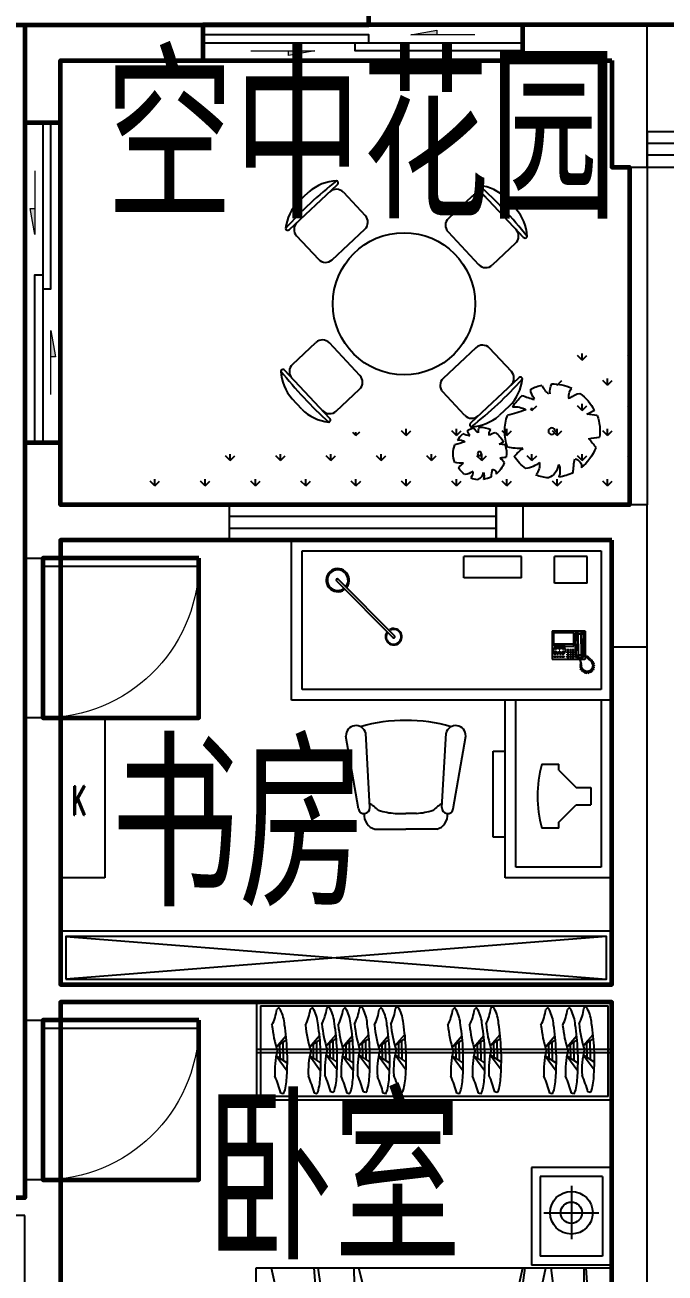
# Model space of a CAD drawing. Extents: x 866079 to 905579, y -868728 to -847976.
# Drawn here: x 888579 to 892179, y -864600 to -857576 of the extents above; entities that cross this region are included whole.
import ezdxf

# ---------------------------------------------------------------- set-up
doc = ezdxf.new("R2010")
doc.units = 0
doc.header["$LTSCALE"] = 1000
doc.header["$MEASUREMENT"] = 0
doc.linetypes.add('DASH', pattern=[0.35, 0.25, -0.1])
doc.layers.get('0').update_dxf_attribs({"linetype": 'CONTINUOUS'})
for name, color, linetype in [('COLUMN', 2, 'CONTINUOUS'), ('FUR', 8, 'CONTINUOUS'), ('WALL', 2, 'CONTINUOUS'), ('WINDOW', 4, 'CONTINUOUS'), ('栏杆', 140, 'CONTINUOUS'), ('植物', 95, 'CONTINUOUS'), ('空调', 223, 'CONTINUOUS')]:
    doc.layers.add(name, color=color, linetype=linetype)
doc.layers.add('GT_书房', color=205, linetype='CONTINUOUS', lineweight=60, true_color=0x8059a6)
for name, color, linetype, lineweight in [('GT_卧室', 1, 'CONTINUOUS', 60), ('GT_客厅', 2, 'CONTINUOUS', 60), ('GT_花园', 74, 'CONTINUOUS', 60), ('GT_过道', 30, 'CONTINUOUS', 60), ('GT_门', 245, 'CONTINUOUS', 60), ('GT_餐厅', 3, 'CONTINUOUS', 60), ('字', 7, 'CONTINUOUS', 0)]:
    doc.layers.add(name, color=color, linetype=linetype, lineweight=lineweight)
doc.styles.add('_HZTXT', font='txt.shx', dxfattribs={"width": 0.8, "bigfont": 'hztxt.shx'})
doc.styles.add('_ROMAND', font='ROMAND.shx', dxfattribs={"width": 0.8})

# ---------------------------------------------------------------- blocks, each defined once
blk = doc.blocks.new('dgdfgd')
at = {"layer": 'FUR'}
for p, q in [((414062, 110154.5), (414062, 110704.5)), ((414062, 110704.5), (416057.3, 110704.5)), ((416057.3, 110154.5), (416057.3, 110704.5)), ((414062, 110179.6), (414062, 110679.7)), ((414082, 110684.5), (414082, 110174.5)), ((414082, 110684.5), (416037.3, 110684.5)), ((416037.3, 110174.5), (416037.3, 110684.5)), ((416057.3, 110179.6), (416057.3, 110679.7)), ((414170.1, 110452.4), (414226.2, 110517.2)), ((414170.1, 110452.4), (414227.8, 110494.1)), ((414358.5, 110452.4), (414414.6, 110517.2)), ((414358.5, 110452.4), (414416.2, 110494.1)), ((414450.8, 110458.6), (414506.9, 110523.3)), ((414450.8, 110458.6), (414508.5, 110500.2)), ((414488.6, 110485.8), (414490.2, 110383.2)), ((414542.5, 110452.4), (414598.6, 110517.2)), ((414542.5, 110452.4), (414600.2, 110494.1)), ((414634.8, 110458.6), (414690.9, 110523.3)), ((414634.8, 110458.6), (414692.5, 110500.2)), ((414672.6, 110485.8), (414674.2, 110383.2)), ((414746, 110452.4), (414802, 110517.2)), ((414746, 110452.4), (414803.7, 110494.1)), ((414838.3, 110458.6), (414894.3, 110523.3)), ((414838.3, 110458.6), (414896, 110500.2)), ((414876, 110485.8), (414877.6, 110383.2)), ((415159.6, 110452.4), (415215.6, 110517.2)), ((415159.6, 110452.4), (415217.3, 110494.1)), ((415281.4, 110452.4), (415337.5, 110517.2)), ((415281.4, 110452.4), (415339.1, 110494.1)), ((415373.7, 110458.6), (415429.8, 110523.3)), ((415373.7, 110458.6), (415431.4, 110500.2)), ((415411.5, 110485.8), (415413.1, 110383.2)), ((415683, 110452.4), (415739.1, 110517.2)), ((415683, 110452.4), (415740.7, 110494.1)), ((415804.9, 110452.4), (415861, 110517.2)), ((415804.9, 110452.4), (415862.6, 110494.1)), ((415897.2, 110458.6), (415953.3, 110523.3)), ((415897.2, 110458.6), (415954.9, 110500.2)), ((415935, 110485.8), (415936.6, 110383.2)), ((416057.3, 110439.7), (414062, 110439.7)), ((416057.3, 110419.7), (414062, 110419.7)), ((414189.2, 110466.2), (414190.4, 110389.5)), ((414207.9, 110479.7), (414209.5, 110377)), ((414377.6, 110466.2), (414378.8, 110389.5)), ((414396.3, 110479.7), (414397.9, 110377)), ((414469.9, 110472.4), (414471.1, 110395.6)), ((414561.6, 110466.2), (414562.8, 110389.5)), ((414580.3, 110479.7), (414581.9, 110377)), ((414653.9, 110472.4), (414655.1, 110395.6)), ((414765.1, 110466.2), (414766.3, 110389.5)), ((414783.7, 110479.7), (414785.4, 110377)), ((414857.4, 110472.4), (414858.6, 110395.6)), ((415178.7, 110466.2), (415179.9, 110389.5)), ((415197.3, 110479.7), (415198.9, 110377)), ((415300.6, 110466.2), (415301.8, 110389.5)), ((415319.2, 110479.7), (415320.8, 110377)), ((415392.8, 110472.4), (415394.1, 110395.6)), ((415702.2, 110466.2), (415703.4, 110389.5)), ((415720.8, 110479.7), (415722.4, 110377)), ((415824, 110466.2), (415825.3, 110389.5)), ((415842.7, 110479.7), (415844.3, 110377)), ((415916.3, 110472.4), (415917.5, 110395.6)), ((414170.4, 110402.5), (414233.1, 110361.6)), ((414170.4, 110402.5), (414231.9, 110319.3)), ((414358.8, 110402.5), (414420.4, 110319.3)), ((414358.8, 110402.5), (414421.5, 110361.6)), ((414451.1, 110408.7), (414512.6, 110325.5)), ((414451.1, 110408.7), (414513.8, 110367.7)), ((414542.8, 110402.5), (414605.5, 110361.6)), ((414542.8, 110402.5), (414604.4, 110319.3)), ((414635.1, 110408.7), (414697.8, 110367.7)), ((414635.1, 110408.7), (414696.7, 110325.5)), ((414746.3, 110402.5), (414809, 110361.6)), ((414746.3, 110402.5), (414807.8, 110319.3)), ((414838.6, 110408.7), (414901.3, 110367.7)), ((414838.6, 110408.7), (414900.1, 110325.5)), ((415159.9, 110402.5), (415221.4, 110319.3)), ((415159.9, 110402.5), (415222.6, 110361.6)), ((415281.8, 110402.5), (415344.5, 110361.6)), ((415281.8, 110402.5), (415343.3, 110319.3)), ((415374.1, 110408.7), (415436.8, 110367.7)), ((415374.1, 110408.7), (415435.6, 110325.5)), ((415683.4, 110402.5), (415744.9, 110319.3)), ((415683.4, 110402.5), (415746.1, 110361.6)), ((415805.3, 110402.5), (415866.8, 110319.3)), ((415805.3, 110402.5), (415868, 110361.6)), ((415897.5, 110408.7), (415959.1, 110325.5)), ((415897.5, 110408.7), (415960.2, 110367.7)), ((416057.3, 110154.5), (414062, 110154.5)), ((416037.3, 110174.5), (414082, 110174.5))]:
    blk.add_line(p, q, dxfattribs=at)
for centre, radius, start, end in [((413911.3, 110697.3), 264.6, 332.82492, 352.68439), ((414209.4, 110638.8), 43.4, 129.76286, 145.15223), ((414180, 110657.7), 14.5, 16.49596, 83.3968), ((414002.3, 110562.8), 215.8, 4.1853, 27.33641), ((414099.8, 110697.3), 264.6, 332.82492, 352.68439), ((414397.8, 110638.8), 43.4, 129.76286, 145.15223), ((414368.4, 110657.7), 14.5, 16.49596, 83.3968), ((414190.7, 110562.8), 215.8, 4.1853, 27.33641), ((414192, 110703.5), 264.6, 332.82492, 352.68439), ((414490.1, 110644.9), 43.4, 129.76286, 145.15223), ((414460.7, 110663.9), 14.5, 16.49596, 83.3968), ((414283, 110568.9), 215.8, 4.1853, 27.33641), ((414283.8, 110697.3), 264.6, 332.82492, 352.68439), ((414581.9, 110638.8), 43.4, 129.76286, 145.15223), ((414552.4, 110657.7), 14.5, 16.49596, 83.3968), ((414374.7, 110562.8), 215.8, 4.1853, 27.33641), ((414376, 110703.5), 264.6, 332.82492, 352.68439), ((414674.1, 110644.9), 43.4, 129.76286, 145.15223), ((414644.7, 110663.9), 14.5, 16.49596, 83.3968), ((414467, 110568.9), 215.8, 4.1853, 27.33641), ((414487.2, 110697.3), 264.6, 332.82492, 352.68439), ((414785.3, 110638.8), 43.4, 129.76286, 145.15223), ((414755.9, 110657.7), 14.5, 16.49596, 83.3968), ((414578.1, 110562.8), 215.8, 4.1853, 27.33641), ((414579.5, 110703.5), 264.6, 332.82492, 352.68439), ((414877.6, 110644.9), 43.4, 129.76286, 145.15223), ((414848.1, 110663.9), 14.5, 16.49596, 83.3968), ((414670.4, 110568.9), 215.8, 4.1853, 27.33641), ((414900.8, 110697.3), 264.6, 332.82492, 352.68439), ((415198.9, 110638.8), 43.4, 129.76286, 145.15223), ((415169.4, 110657.7), 14.5, 16.49596, 83.3968), ((414991.7, 110562.8), 215.8, 4.1853, 27.33641), ((415022.7, 110697.3), 264.6, 332.82492, 352.68439), ((415320.8, 110638.8), 43.4, 129.76286, 145.15223), ((415291.3, 110657.7), 14.5, 16.49596, 83.3968), ((415113.6, 110562.8), 215.8, 4.1853, 27.33641), ((415115, 110703.5), 264.6, 332.82492, 352.68439), ((415413.1, 110644.9), 43.4, 129.76286, 145.15223), ((415383.6, 110663.9), 14.5, 16.49596, 83.3968), ((415205.9, 110568.9), 215.8, 4.1853, 27.33641), ((415424.3, 110697.3), 264.6, 332.82492, 352.68439), ((415722.4, 110638.8), 43.4, 129.76286, 145.15223), ((415692.9, 110657.7), 14.5, 16.49596, 83.3968), ((415515.2, 110562.8), 215.8, 4.1853, 27.33641), ((415546.2, 110697.3), 264.6, 332.82492, 352.68439), ((415844.3, 110638.8), 43.4, 129.76286, 145.15223), ((415814.8, 110657.7), 14.5, 16.49596, 83.3968), ((415637.1, 110562.8), 215.8, 4.1853, 27.33641), ((415638.5, 110703.5), 264.6, 332.82492, 352.68439), ((415936.6, 110644.9), 43.4, 129.76286, 145.15223), ((415907.1, 110663.9), 14.5, 16.49596, 83.3968), ((415729.4, 110568.9), 215.8, 4.1853, 27.33641), ((414840.5, 110642.9), 697, 185.47452, 197.73175), ((412898.7, 110374.1), 1334.5, 2.59994, 8.81184), ((415029, 110642.9), 697, 185.47452, 197.73175), ((413087.2, 110374.1), 1334.5, 2.59994, 8.81184), ((415121.2, 110649.1), 697, 185.47452, 197.73175), ((413179.4, 110380.3), 1334.5, 2.59994, 8.81184), ((415213, 110642.9), 697, 185.47452, 197.73175), ((413271.2, 110374.1), 1334.5, 2.59994, 8.81184), ((415305.3, 110649.1), 697, 185.47452, 197.73175), ((413363.4, 110380.3), 1334.5, 2.59994, 8.81184), ((415416.4, 110642.9), 697, 185.47452, 197.73175), ((413474.6, 110374.1), 1334.5, 2.59994, 8.81184), ((415508.7, 110649.1), 697, 185.47452, 197.73175), ((413566.9, 110380.3), 1334.5, 2.59994, 8.81184), ((415830, 110642.9), 697, 185.47452, 197.73175), ((413888.2, 110374.1), 1334.5, 2.59994, 8.81184), ((415951.9, 110642.9), 697, 185.47452, 197.73175), ((414010.1, 110374.1), 1334.5, 2.59994, 8.81184), ((416044.2, 110649.1), 697, 185.47452, 197.73175), ((414102.4, 110380.3), 1334.5, 2.59994, 8.81184), ((416353.5, 110642.9), 697, 185.47452, 197.73175), ((414411.7, 110374.1), 1334.5, 2.59994, 8.81184), ((416475.4, 110642.9), 697, 185.47452, 197.73175), ((414533.6, 110374.1), 1334.5, 2.59994, 8.81184), ((416567.7, 110649.1), 697, 185.47452, 197.73175), ((414625.9, 110380.3), 1334.5, 2.59994, 8.81184), ((414622.6, 110317.2), 460.2, 165.71962, 183.65513), ((412898.7, 110374.1), 1334.5, 356.38804, 2.59994), ((414811, 110317.2), 460.2, 165.71962, 183.65513), ((413087.2, 110374.1), 1334.5, 356.38804, 2.59994), ((414903.3, 110323.3), 460.2, 165.71962, 183.65513), ((413179.4, 110380.3), 1334.5, 356.38804, 2.59994), ((414995, 110317.2), 460.2, 165.71962, 183.65513), ((413271.2, 110374.1), 1334.5, 356.38804, 2.59994), ((415087.3, 110323.3), 460.2, 165.71962, 183.65513), ((413363.4, 110380.3), 1334.5, 356.38804, 2.59994), ((415198.5, 110317.2), 460.2, 165.71962, 183.65513), ((413474.6, 110374.1), 1334.5, 356.38804, 2.59994), ((415290.8, 110323.3), 460.2, 165.71962, 183.65513), ((413566.9, 110380.3), 1334.5, 356.38804, 2.59994), ((415612.1, 110317.2), 460.2, 165.71962, 183.65513), ((413888.2, 110374.1), 1334.5, 356.38804, 2.59994), ((415734, 110317.2), 460.2, 165.71962, 183.65513), ((414010.1, 110374.1), 1334.5, 356.38804, 2.59994), ((415826.2, 110323.3), 460.2, 165.71962, 183.65513), ((414102.4, 110380.3), 1334.5, 356.38804, 2.59994), ((416135.6, 110317.2), 460.2, 165.71962, 183.65513), ((414411.7, 110374.1), 1334.5, 356.38804, 2.59994), ((416257.4, 110317.2), 460.2, 165.71962, 183.65513), ((414533.6, 110374.1), 1334.5, 356.38804, 2.59994), ((416349.7, 110323.3), 460.2, 165.71962, 183.65513), ((414625.9, 110380.3), 1334.5, 356.38804, 2.59994), ((413550.4, 110018.6), 669.5, 15.1632, 23.7159), ((413849.4, 110302.8), 381.4, 344.6316, 358.07533), ((413738.9, 110018.6), 669.5, 15.1632, 23.7159), ((414037.8, 110302.8), 381.4, 344.6316, 358.07533), ((413831.1, 110024.7), 669.5, 15.1632, 23.7159), ((414130.1, 110309), 381.4, 344.6316, 358.07533), ((413922.9, 110018.6), 669.5, 15.1632, 23.7159), ((414221.8, 110302.8), 381.4, 344.6316, 358.07533), ((414015.2, 110024.7), 669.5, 15.1632, 23.7159), ((414314.1, 110309), 381.4, 344.6316, 358.07533), ((414126.3, 110018.6), 669.5, 15.1632, 23.7159), ((414425.3, 110302.8), 381.4, 344.6316, 358.07533), ((414218.6, 110024.7), 669.5, 15.1632, 23.7159), ((414517.5, 110309), 381.4, 344.6316, 358.07533), ((414539.9, 110018.6), 669.5, 15.1632, 23.7159), ((414838.8, 110302.8), 381.4, 344.6316, 358.07533), ((414661.8, 110018.6), 669.5, 15.1632, 23.7159), ((414960.7, 110302.8), 381.4, 344.6316, 358.07533), ((414754.1, 110024.7), 669.5, 15.1632, 23.7159), ((415053, 110309), 381.4, 344.6316, 358.07533), ((415063.4, 110018.6), 669.5, 15.1632, 23.7159), ((415362.3, 110302.8), 381.4, 344.6316, 358.07533), ((415185.3, 110018.6), 669.5, 15.1632, 23.7159), ((415484.2, 110302.8), 381.4, 344.6316, 358.07533), ((415277.6, 110024.7), 669.5, 15.1632, 23.7159), ((415576.5, 110309), 381.4, 344.6316, 358.07533), ((414161.6, 110230.3), 62.4, 319.56604, 332.77867), ((414350, 110230.3), 62.4, 319.56604, 332.77867), ((414442.3, 110236.5), 62.4, 319.56604, 332.77867), ((414534, 110230.3), 62.4, 319.56604, 332.77867), ((414626.3, 110236.5), 62.4, 319.56604, 332.77867), ((414737.5, 110230.3), 62.4, 319.56604, 332.77867), ((414829.8, 110236.5), 62.4, 319.56604, 332.77867), ((415151.1, 110230.3), 62.4, 319.56604, 332.77867), ((415273, 110230.3), 62.4, 319.56604, 332.77867), ((415365.3, 110236.5), 62.4, 319.56604, 332.77867), ((415674.6, 110230.3), 62.4, 319.56604, 332.77867), ((415796.5, 110230.3), 62.4, 319.56604, 332.77867), ((415888.7, 110236.5), 62.4, 319.56604, 332.77867), ((414185.1, 110133.9), 60.8, 66.79383, 79.15023), ((414373.6, 110133.9), 60.8, 66.79383, 79.15023), ((414465.9, 110140.1), 60.8, 66.79383, 79.15023), ((414557.6, 110133.9), 60.8, 66.79383, 79.15023), ((414649.9, 110140.1), 60.8, 66.79383, 79.15023), ((414761, 110133.9), 60.8, 66.79383, 79.15023), ((414853.3, 110140.1), 60.8, 66.79383, 79.15023), ((415174.6, 110133.9), 60.8, 66.79383, 79.15023), ((415296.5, 110133.9), 60.8, 66.79383, 79.15023), ((415388.8, 110140.1), 60.8, 66.79383, 79.15023), ((415698.1, 110133.9), 60.8, 66.79383, 79.15023), ((415820, 110133.9), 60.8, 66.79383, 79.15023), ((415912.3, 110140.1), 60.8, 66.79383, 79.15023)]:
    blk.add_arc(centre, radius, start, end, dxfattribs=at)
blk = doc.blocks.new('A$C4440142B')
at = {"layer": 'FUR'}
for p, q in [((0, 900), (0, 1900.5)), ((0, 1900.5), (600, 1900.5)), ((600, 1900.5), (600, 900)), ((60, 900), (60, 1840.5)), ((60, 1840.5), (540, 1840.5)), ((540, 1840.5), (540, 900)), ((297.5, 1620), (393.5, 1620)), ((297.5, 1620), (297.5, 1586.9)), ((600, 1671.3), (666.4, 1671.3)), ((666.4, 1671.3), (666.4, 1186.9)), ((983.6, 1626.3), (1157.8, 1626.3)), ((1332, 1626.3), (1157.8, 1626.3)), ((297.5, 1586.9), (199.6, 1489)), ((199.6, 1489), (117.5, 1489)), ((117.5, 1391), (117.5, 1489)), ((890.9, 1511.1), (821.2, 1101.7)), ((954.7, 1504.3), (931.9, 1086)), ((1098.6, 1537.2), (1157.8, 1537.2)), ((1217, 1537.2), (1157.8, 1537.2)), ((1360.9, 1504.3), (1383.7, 1086)), ((1424.7, 1511.1), (1494.4, 1101.7)), ((199.6, 1391), (117.5, 1391)), ((297.5, 1293.2), (199.6, 1391)), ((297.5, 1293.2), (297.5, 1260)), ((393.5, 1260), (297.5, 1260)), ((666.4, 1186.9), (600, 1186.9)), ((0, 900), (1800, 900)), ((0, 0), (0, 900)), ((1800, 900), (1800, 0)), ((60, 60), (60, 840)), ((60, 840), (1740, 840)), ((1740, 840), (1740, 60)), ((103.7, 709.7), (96.6, 707.6)), ((96.6, 707.6), (97.7, 701.9)), ((98.6, 717.8), (97.7, 713.2)), ((97.7, 713.2), (103.7, 709.7)), ((105.8, 717.6), (98.6, 717.8)), ((102.1, 728.5), (100.3, 723.8)), ((100.3, 723.8), (105.8, 717.6)), ((108.8, 726.4), (102.1, 728.5)), ((108.6, 735.4), (105.6, 732.6)), ((105.6, 732.6), (108.8, 726.4)), ((106, 705.1), (109.3, 722.5)), ((113.7, 683.3), (106, 705.1)), ((115.1, 732.6), (108.6, 735.4)), ((109.3, 722.5), (119.5, 732.4)), ((116, 742.1), (112.3, 738.9)), ((112.3, 738.9), (115.1, 732.6)), ((120.8, 736.1), (116, 742.1)), ((119.5, 732.4), (132.9, 738.2)), ((123.8, 744.9), (120.1, 743.1)), ((120.1, 743.1), (120.8, 736.1)), ((129.2, 740.3), (123.8, 744.9)), ((129.4, 746.5), (129.2, 740.3)), ((133.8, 747.7), (129.4, 746.5)), ((132.9, 738.2), (146.7, 737)), ((136.3, 740.3), (133.8, 747.7)), ((138, 747), (136.3, 740.3)), ((141.9, 746.5), (138, 747)), ((144.7, 740.3), (141.9, 746.5)), ((147.7, 746.5), (144.7, 740.3)), ((146.7, 737), (159, 730.6)), ((152.5, 745.1), (147.7, 746.5)), ((151.8, 737.5), (152.5, 745.1)), ((157.4, 742.1), (151.8, 737.5)), ((161.8, 739.3), (157.4, 742.1)), ((159, 730.6), (167.8, 719.4)), ((160.9, 733.1), (161.8, 739.3)), ((166.2, 737), (160.9, 733.1)), ((169.6, 732.9), (166.2, 737)), ((166.4, 726.4), (169.6, 732.9)), ((173.3, 727.8), (166.4, 726.4)), ((167.8, 719.4), (169, 704.9)), ((169, 704.9), (168, 699.5)), ((169.9, 717.4), (176.4, 722.5)), ((177.3, 716.7), (169.9, 717.4)), ((171.3, 706.5), (177.7, 710.4)), ((178, 705.3), (171.3, 706.5)), ((176.4, 722.5), (173.3, 727.8)), ((177.7, 710.4), (177.3, 716.7)), ((177.5, 699.8), (178, 705.3)), ((97.7, 701.9), (104, 701.9)), ((104, 701.9), (99.1, 697.2)), ((99.1, 697.2), (100.7, 691.9)), ((100.7, 691.9), (108.1, 692.1)), ((108.1, 692.1), (101.4, 689.6)), ((101.4, 689.6), (103.5, 682.6)), ((103.5, 682.6), (110.4, 683.3)), ((110.5, 683.4), (108.7, 678.3)), ((108.7, 678.3), (113.1, 673.7)), ((113.1, 673.7), (118.3, 676.9)), ((129, 670.1), (113.9, 682.9)), ((118.3, 676.9), (117.1, 669.7)), ((117.1, 669.7), (122.3, 664.6)), ((122.3, 664.6), (128.6, 667.8)), ((128.6, 667.8), (126.2, 661.2)), ((126.2, 661.2), (129.2, 658)), ((138.2, 661.8), (129, 670.1)), ((129.2, 658), (132, 660.2)), ((132, 660.2), (130.4, 656.8)), ((130.4, 656.8), (132.4, 654.7)), ((132.4, 654.7), (136.6, 656.4)), ((135.8, 659.4), (138.2, 661.8)), ((138.2, 659.6), (135.8, 659.4)), ((136.6, 656.4), (139.1, 654.1)), ((139.5, 658), (138.2, 659.6)), ((139.1, 654.1), (142.3, 650.9)), ((144.1, 654.3), (139.5, 658)), ((142.3, 650.9), (149.1, 648.4)), ((149.1, 652.9), (144.1, 654.3)), ((149.1, 668.9), (151.4, 671.2)), ((149.1, 511.2), (149.1, 668.9)), ((151.4, 671.2), (176.1, 671.2)), ((158.3, 655.2), (164, 662.1)), ((158.3, 518.1), (158.3, 655.2)), ((161.7, 658.7), (160.6, 654.1)), ((160.6, 654.1), (170.9, 643.8)), ((160.6, 654.1), (160.6, 623.2)), ((166.3, 660.9), (161.7, 658.7)), ((164, 662.1), (177.4, 662.1)), ((172, 646.1), (166.3, 660.9)), ((177.5, 660.9), (166.3, 660.9)), ((168, 699.5), (172.2, 696.5)), ((170.9, 643.8), (172, 646.1)), ((170.9, 582.1), (170.9, 643.8)), ((172.2, 696.5), (172, 690.5)), ((172, 690.5), (172.7, 685)), ((172, 646.1), (188, 646.1)), ((172.7, 685), (175.4, 674.1)), ((175, 697.2), (177.5, 699.8)), ((175.7, 695.8), (175, 697.2)), ((175.4, 689.8), (175.7, 695.8)), ((178.2, 678.9), (175.4, 689.8)), ((175.4, 674.1), (177, 666.7)), ((177, 666.7), (177.7, 657.5)), ((177.7, 657.5), (181.1, 657.5)), ((181, 667.4), (178.2, 678.9)), ((180.1, 671.2), (332, 671.2)), ((181.1, 657.5), (181, 667.4)), ((181.1, 662.1), (197.1, 662.1)), ((193.7, 660.9), (181.1, 660.9)), ((188, 646.1), (193.7, 660.9)), ((189.1, 643.8), (188, 646.1)), ((199.4, 654.1), (189.1, 643.8)), ((189.1, 582.1), (189.1, 643.8)), ((193.7, 660.9), (198.3, 658.7)), ((197.1, 662.1), (202.9, 656.4)), ((198.3, 658.7), (199.4, 654.1)), ((199.4, 654.1), (199.4, 623.2)), ((202.9, 656.4), (202.9, 518.1)), ((213.1, 652.9), (213.1, 659.8)), ((213.1, 659.8), (222.3, 659.8)), ((222.3, 652.9), (213.1, 652.9)), ((213.1, 639.2), (213.1, 646.1)), ((213.1, 646.1), (222.3, 646.1)), ((222.3, 639.2), (213.1, 639.2)), ((213.1, 633.5), (222.3, 633.5)), ((213.1, 626.6), (213.1, 633.5)), ((222.3, 659.8), (222.3, 652.9)), ((222.3, 646.1), (222.3, 639.2)), ((222.3, 633.5), (222.3, 626.6)), ((226.9, 652.9), (226.9, 659.8)), ((226.9, 659.8), (236, 659.8)), ((236, 652.9), (226.9, 652.9)), ((226.9, 640.4), (226.9, 647.2)), ((226.9, 647.2), (236, 647.2)), ((236, 640.4), (226.9, 640.4)), ((226.9, 626.6), (226.9, 633.5)), ((226.9, 633.5), (236, 633.5)), ((236, 659.8), (236, 652.9)), ((236, 647.2), (236, 640.4)), ((236, 633.5), (236, 626.6)), ((240.6, 659.8), (249.7, 659.8)), ((240.6, 652.9), (240.6, 659.8)), ((249.7, 652.9), (240.6, 652.9)), ((240.6, 647.2), (249.7, 647.2)), ((240.6, 640.4), (240.6, 647.2)), ((249.7, 640.4), (240.6, 640.4)), ((240.6, 633.5), (249.7, 633.5)), ((240.6, 626.6), (240.6, 633.5)), ((249.7, 659.8), (249.7, 652.9)), ((249.7, 647.2), (249.7, 640.4)), ((249.7, 633.5), (249.7, 626.6)), ((266.9, 658.7), (278.3, 658.7)), ((266.9, 651.8), (266.9, 658.7)), ((278.3, 651.8), (266.9, 651.8)), ((266.9, 639.2), (266.9, 634.6)), ((278.3, 639.2), (266.9, 639.2)), ((266.9, 634.6), (278.3, 634.6)), ((278.3, 658.7), (278.3, 651.8)), ((278.3, 634.6), (278.3, 639.2)), ((282.9, 651.8), (282.9, 658.7)), ((282.9, 658.7), (294.3, 658.7)), ((294.3, 651.8), (282.9, 651.8)), ((294.3, 639.2), (282.9, 639.2)), ((282.9, 639.2), (282.9, 634.6)), ((282.9, 634.6), (294.3, 634.6)), ((294.3, 658.7), (294.3, 651.8)), ((294.3, 634.6), (294.3, 639.2)), ((298.9, 651.8), (298.9, 658.7)), ((298.9, 658.7), (310.3, 658.7)), ((310.3, 651.8), (298.9, 651.8)), ((310.3, 639.2), (298.9, 639.2)), ((298.9, 639.2), (298.9, 634.6)), ((298.9, 634.6), (310.3, 634.6)), ((310.3, 658.7), (310.3, 651.8)), ((310.3, 634.6), (310.3, 639.2)), ((314.9, 651.8), (314.9, 658.7)), ((314.9, 658.7), (326.3, 658.7)), ((326.3, 651.8), (314.9, 651.8)), ((326.3, 639.2), (314.9, 639.2)), ((314.9, 639.2), (314.9, 634.6)), ((314.9, 634.6), (326.3, 634.6)), ((326.3, 658.7), (326.3, 651.8)), ((326.3, 634.6), (326.3, 639.2)), ((334.3, 668.9), (332, 671.2)), ((334.3, 511.2), (334.3, 668.9)), ((160.6, 623.2), (162.9, 617.5)), ((162.9, 617.5), (166.3, 611.8)), ((162.9, 556.9), (166.3, 562.6)), ((166.3, 611.8), (167.4, 603.8)), ((166.3, 562.6), (167.4, 570.6)), ((167.4, 603.8), (167.4, 582.1)), ((167.4, 570.6), (167.4, 582.1)), ((170.9, 582.1), (170.9, 530.6)), ((189.1, 582.1), (189.1, 530.6)), ((193.7, 611.8), (192.6, 603.8)), ((192.6, 603.8), (192.6, 582.1)), ((192.6, 570.6), (192.6, 582.1)), ((193.7, 562.6), (192.6, 570.6)), ((197.1, 617.5), (193.7, 611.8)), ((197.1, 556.9), (193.7, 562.6)), ((199.4, 623.2), (197.1, 617.5)), ((222.3, 626.6), (213.1, 626.6)), ((213.1, 620.9), (222.3, 620.9)), ((213.1, 614.1), (213.1, 620.9)), ((222.3, 614.1), (213.1, 614.1)), ((322.9, 595.8), (213.1, 595.8)), ((213.1, 595.8), (213.1, 584.4)), ((213.1, 584.4), (322.9, 584.4)), ((327.4, 582.1), (213.1, 582.1)), ((213.1, 582.1), (213.1, 521.5)), ((222.3, 620.9), (222.3, 614.1)), ((236, 626.6), (226.9, 626.6)), ((226.9, 614.1), (226.9, 620.9)), ((226.9, 620.9), (236, 620.9)), ((236, 614.1), (226.9, 614.1)), ((236, 620.9), (236, 614.1)), ((249.7, 626.6), (240.6, 626.6)), ((240.6, 620.9), (249.7, 620.9)), ((240.6, 614.1), (240.6, 620.9)), ((249.7, 614.1), (240.6, 614.1)), ((249.7, 620.9), (249.7, 614.1)), ((327.4, 628.9), (260, 628.9)), ((260, 628.9), (260, 608.4)), ((260, 608.4), (327.4, 608.4)), ((268, 584.4), (268, 595.8)), ((274.9, 626.6), (271.4, 626.6)), ((271.4, 626.6), (271.4, 623.2)), ((271.4, 623.2), (274.9, 623.2)), ((274.9, 614.1), (271.4, 614.1)), ((271.4, 614.1), (271.4, 610.6)), ((271.4, 610.6), (274.9, 610.6)), ((274.9, 623.2), (274.9, 626.6)), ((274.9, 610.6), (274.9, 614.1)), ((277.2, 584.4), (277.2, 595.8)), ((286.3, 584.4), (286.3, 595.8)), ((295.4, 626.6), (292, 626.6)), ((292, 626.6), (292, 623.2)), ((292, 623.2), (295.4, 623.2)), ((295.4, 614.1), (292, 614.1)), ((292, 614.1), (292, 610.6)), ((292, 610.6), (295.4, 610.6)), ((295.4, 623.2), (295.4, 626.6)), ((295.4, 610.6), (295.4, 614.1)), ((295.4, 584.4), (295.4, 595.8)), ((304.6, 584.4), (304.6, 595.8)), ((316, 626.6), (312.6, 626.6)), ((312.6, 626.6), (312.6, 623.2)), ((312.6, 623.2), (316, 623.2)), ((312.6, 614.1), (312.6, 610.6)), ((316, 614.1), (312.6, 614.1)), ((312.6, 610.6), (316, 610.6)), ((313.7, 584.4), (313.7, 595.8)), ((316, 623.2), (316, 626.6)), ((316, 610.6), (316, 614.1)), ((322.9, 584.4), (322.9, 595.8)), ((327.4, 608.4), (327.4, 628.9)), ((327.4, 521.5), (327.4, 582.1)), ((151.4, 508.9), (149.1, 511.2)), ((332, 508.9), (151.4, 508.9)), ((164, 512.3), (158.3, 518.1)), ((160.6, 551.2), (162.9, 556.9)), ((160.6, 520.3), (160.6, 551.2)), ((160.6, 520.3), (170.9, 530.6)), ((161.7, 515.8), (160.6, 520.3)), ((166.3, 513.5), (161.7, 515.8)), ((198.3, 512.3), (164, 512.3)), ((172, 528.4), (166.3, 513.5)), ((193.7, 513.5), (166.3, 513.5)), ((170.9, 530.6), (172, 528.4)), ((172, 528.4), (188, 528.4)), ((189.1, 530.6), (188, 528.4)), ((188, 528.4), (193.7, 513.5)), ((199.4, 520.3), (189.1, 530.6)), ((193.7, 513.5), (198.3, 515.8)), ((199.4, 551.2), (197.1, 556.9)), ((198.3, 515.8), (199.4, 520.3)), ((202.9, 518.1), (198.3, 512.3)), ((199.4, 520.3), (199.4, 551.2)), ((213.1, 521.5), (327.4, 521.5)), ((332, 508.9), (334.3, 511.2)), ((1537.9, 218.8), (1221.3, 538)), ((1547.8, 228.7), (1231.2, 547.9)), ((137, 242.2), (322, 242.2)), ((137, 242.2), (137, 92.2)), ((322, 242.2), (322, 92.2)), ((506.9, 212.2), (832.2, 212.2)), ((506.9, 212.2), (506.9, 92.2)), ((832.2, 212.2), (832.2, 92.2)), ((137, 92.2), (322, 92.2)), ((506.9, 92.2), (832.2, 92.2)), ((1800, 0), (0, 0)), ((1740, 60), (60, 60))]:
    blk.add_line(p, q, dxfattribs=at)
for centre, radius, start, end in [((-269.5, 1440), 687, 344.81071, 15.18929), ((1007.2, 1544.9), 84.6, 105.70753, 184.56266), ((1308.4, 1544.9), 84.6, 355.43734, 74.29247), ((922.6, 1506), 32.1, 356.94744, 170.99681), ((298.7, 2362.9), 1099.7, 306.53274, 309.94025), ((1129.2, 1111), 427.2, 94.11309, 106.94821), ((1186.4, 1111), 427.2, 73.05179, 85.88691), ((2016.9, 2362.9), 1099.7, 230.05975, 233.46726), ((1393, 1506), 32.1, 9.00319, 183.05256), ((877.2, 1099), 56.2, 177.16382, 346.64396), ((1438.3, 1099), 56.2, 193.35604, 2.83618), ((1145.9, 1896), 881.2, 253.98888, 270.77373), ((1169.7, 1896), 881.2, 269.22627, 286.01112), ((1226.3, 542.9), 46.3, 325.5107, 300.54145), ((1226.3, 542.9), 41.7, 326.69419, 298.89361), ((1226.3, 542.9), 7, 45, 225), ((1541.1, 224.5), 64.8, 142.98117, 125.22414), ((1541.1, 224.5), 58.3, 143.87476, 124.12539), ((1542.8, 223.8), 7, 225, 45)]:
    blk.add_arc(centre, radius, start, end, dxfattribs=at)
blk = doc.blocks.new('$plan$00000280')
for p, q in [((-57.5, 1023.5), (41.6, 1023.5)), ((-237.9, 923.5), (222.1, 923.5)), ((-232.9, 856), (-232.9, 631)), ((217.1, 856), (217.1, 631)), ((-165.4, 563.5), (149.6, 563.5)), ((-939.3, -237.9), (-939.3, 222.1)), ((-871.8, 217.1), (-646.8, 217.1)), ((856, 217.1), (631, 217.1)), ((923.5, 222.1), (923.5, -237.9)), ((-579.3, -165.4), (-579.3, 149.6)), ((563.5, 149.6), (563.5, -165.4)), ((-1039.3, -57.5), (-1039.3, 41.6)), ((1023.5, 41.6), (1023.5, -57.5)), ((-871.8, -232.9), (-646.8, -232.9)), ((856, -232.9), (631, -232.9)), ((149.6, -579.3), (-165.4, -579.3)), ((-232.9, -871.8), (-232.9, -646.8)), ((217.1, -871.8), (217.1, -646.8)), ((222.1, -939.3), (-237.9, -939.3)), ((41.6, -1039.3), (-57.5, -1039.3))]:
    blk.add_line(p, q)
blk.add_circle((-7.9, -7.9), 500)
for centre, radius, start, end in [((-47.8, 708), 315.6, 91.76514, 130.72654), ((31.9, 708), 315.6, 49.27346, 88.23486), ((-247.2, 939.6), 10, 130.72654, 202.66999), ((-237.9, 943.5), 20, 202.66999, 270), ((-7.9, -1754.4), 2712.7, 84.8023, 95.1977), ((-165.4, 856), 67.5, 90, 180), ((149.6, 856), 67.5, 0, 90), ((222.1, 943.5), 20, 270, 337.33001), ((231.3, 939.6), 10, 337.33001, 49.27346), ((-165.4, 631), 67.5, 180, 270), ((149.6, 631), 67.5, 270, 0), ((-723.9, 31.9), 315.6, 139.27346, 178.23486), ((1738.5, -7.9), 2712.7, 174.8023, 185.1977), ((-955.5, 231.3), 10, 67.33001, 139.27346), ((-959.3, 222.1), 20, 0, 67.33001), ((-871.8, 149.6), 67.5, 90, 180), ((-646.8, 149.6), 67.5, 0, 90), ((631, 149.6), 67.5, 90, 180), ((856, 149.6), 67.5, 0, 90), ((943.5, 222.1), 20, 112.66999, 180), ((939.6, 231.3), 10, 40.72654, 112.66999), ((708, 31.9), 315.6, 1.76514, 40.72654), ((-1754.4, -7.9), 2712.7, 354.8023, 5.1977), ((-723.9, -47.8), 315.6, 181.76514, 220.72654), ((708, -47.8), 315.6, 319.27346, 358.23486), ((-871.8, -165.4), 67.5, 180, 270), ((-646.8, -165.4), 67.5, 270, 0), ((631, -165.4), 67.5, 180, 270), ((856, -165.4), 67.5, 270, 0), ((-955.5, -247.2), 10, 220.72654, 292.66999), ((-959.3, -237.9), 20, 292.66999, 0), ((943.5, -237.9), 20, 180, 247.33001), ((939.6, -247.2), 10, 247.33001, 319.27346), ((-165.4, -646.8), 67.5, 90, 180), ((149.6, -646.8), 67.5, 0, 90), ((-165.4, -871.8), 67.5, 180, 270), ((149.6, -871.8), 67.5, 270, 0), ((-247.2, -955.5), 10, 157.33001, 229.27346), ((-237.9, -959.3), 20, 90, 157.33001), ((-47.8, -723.9), 315.6, 229.27346, 268.23486), ((-7.9, 1738.5), 2712.7, 264.8023, 275.1977), ((31.9, -723.9), 315.6, 271.76514, 310.72654), ((222.1, -959.3), 20, 22.66999, 90), ((231.3, -955.5), 10, 310.72654, 22.66999)]:
    blk.add_arc(centre, radius, start, end)
blk = doc.blocks.new('A$C39182337')
at = {"layer": 'FUR'}
for p, q in [((1998.1, 2631.5), (1548.1, 2631.5)), ((1548.1, 2631.5), (1548.1, 2081.5)), ((1998.1, 2631.5), (1998.1, 2081.5)), ((1948.1, 2581.5), (1598.1, 2581.5)), ((1598.1, 2581.5), (1598.1, 2131.5)), ((1948.1, 2581.5), (1948.1, 2131.5)), ((1773.2, 2528.3), (1773.2, 2228.1)), ((1618.8, 2376.9), (1928.4, 2376.9)), ((1948.1, 2131.5), (1598.1, 2131.5)), ((0, 2065.8), (2000, 2065.8)), ((0, 565.8), (0, 2065.8)), ((85, 2065.8), (422.3, 565.8)), ((452.7, 565.8), (326.4, 2065.8)), ((347.8, 2065.8), (558.3, 565.8)), ((583.9, 565.8), (551.6, 2065.8)), ((576.4, 2065.8), (955.3, 565.8)), ((1154.4, 565.8), (1500.8, 2065.8)), ((1512.1, 2065.8), (1300, 565.8)), ((1312.4, 565.8), (1629.3, 2065.8)), ((1998.1, 2081.5), (1548.1, 2081.5)), ((1658.6, 2065.8), (1842, 565.8)), ((1861.7, 565.8), (1845.8, 2065.8)), ((1855.2, 2065.8), (1955.8, 565.8)), ((2000, 2065.8), (2000, 565.8)), ((2000, 565.8), (0, 565.8)), ((1998.1, 550), (1548.1, 550)), ((1548.1, 0), (1548.1, 550)), ((1948.1, 500), (1598.1, 500)), ((1598.1, 50), (1598.1, 500)), ((1948.1, 50), (1948.1, 500)), ((1998.1, 0), (1998.1, 550)), ((1773.2, 103.3), (1773.2, 403.4)), ((1618.8, 254.6), (1928.4, 254.6)), ((1948.1, 50), (1598.1, 50)), ((1998.1, 0), (1548.1, 0))]:
    blk.add_line(p, q, dxfattribs=at)
for centre, radius in [((1773.2, 2376.9), 120), ((1773.2, 2376.9), 60), ((1569.4, 1761.6), 119.3), ((529.7, 1546), 117.7), ((1647.8, 1408.7), 117.7), ((353.1, 1251.9), 176.6), ((1353.6, 1212.7), 176.6), ((1773.2, 254.6), 120), ((1773.2, 254.6), 60)]:
    blk.add_circle(centre, radius, dxfattribs=at)
blk = doc.blocks.new('$plan$00000431')
for p, q in [((-515, 179), (-397, 193)), ((-484, 239), (-484, 239)), ((-397, 193), (-484, 239))]:
    blk.add_line(p, q)
blk.add_circle((-3, 3), 38.2)
for centre, radius, start, end in [((-8, 3), 527, 126.0751, 153.6245), ((-356, 208), 224, 48.5203, 80.5151), ((-8, 3), 532, 89.3321, 114.3856), ((-325, 399), 130, 343.6555, 39.76), ((-175, 449), 193, 352.0775, 26.6128), ((-85, 589), 202, 304.1868, 338.5411), ((-8, 3), 531, 62.8767, 77.7021), ((80, 476), 154, 315.8454, 359.7651), ((-244, 1929), 1632, 285.4397, 290.7099), ((-8, 3), 523, 31.4098, 49.4752), ((-8, 3), 537, 160.8426, 187.275), ((412, 44), 234, 83.5323, 121.6544), ((959, 2091), 1965, 250.0865, 256.3451), ((-8, 3), 534, 340.3307, 19.43), ((-610, -942), 880, 77.3728, 85.4649), ((-5, -500), 587, 134.7782, 147.3315), ((-8, 3), 524, 200.8103, 231.4392), ((358, 465), 656, 266.7455, 282.0146), ((0, -631), 545, 39.6536, 53.993), ((-251, -396), 87.2, 97.741, 188.8107), ((-1350, -519), 1108, 2.9465, 10.9238), ((125, -442), 220, 160.6009, 199.3991), ((100, -357), 178, 186.1912, 248.4952), ((296, -376), 163, 170.6314, 220.6278), ((325, -118), 300, 230.4582, 263.1093), ((-8, 3), 514, 305.394, 326.2464), ((-8, 3), 522, 243.1498, 261.8356), ((-8, 3), 527, 274.7236, 290.3277)]:
    blk.add_arc(centre, radius, start, end)
at = {"width": 0.8, "flags": 9}
for tag, p in [('XSIZE', (-62, 12)), ('YSIZE', (9, 6))]:
    blk.add_attdef(tag, p, '', height=0.2, dxfattribs=at)
blk = doc.blocks.new('$DorLib2D$00000001')
for p, q in [((0.45, 0.975), (0.5, 0.975)), ((0.45, 0), (0.45, 0.975)), ((0.5, 0), (0.5, 0.975)), ((0.5, 0), (0.45, 0))]:
    blk.add_line(p, q)
at = {"lineweight": 13}
blk.add_arc((0.475, 0), 0.975, 91.46928, 180, dxfattribs=at)
blk = doc.blocks.new('$DorLib2D$00000019')
at = {"lineweight": 13}
for p, q in [((0.15, 0.025), (0.2319, 0.0395)), ((0.2319, 0.0395), (0.2319, 0.025)), ((0.35, 0.025), (0.15, 0.025)), ((-0.35, -0.025), (-0.15, -0.025)), ((-0.15, -0.025), (-0.2319, -0.0395)), ((-0.2319, -0.0395), (-0.2319, -0.025))]:
    blk.add_line(p, q, dxfattribs=at)
for points in [[(-0.5, 0), (0.0192, 0), (0.0192, 0.025), (-0.5, 0.025)], [(0.5, -0.025), (-0.024, -0.025), (-0.024, 0), (0.5, 0)]]:
    blk.add_lwpolyline(points, close=True)
for points in [[(0.2319, 0.0395), (0.2319, 0.025), (0.15, 0.025)], [(-0.2319, -0.0395), (-0.2319, -0.025), (-0.15, -0.025)]]:
    blk.add_solid(points, dxfattribs=at)
blk = doc.blocks.new('$TCHSYS$WIN2D')
for p, q in [((-0.5, 0.5), (0.5, 0.5)), ((-0.5, 0.5), (-0.5, -0.5)), ((0.5, 0.5), (0.5, -0.5)), ((0.5, 0.1667), (-0.5, 0.1667)), ((0.5, -0.1667), (-0.5, -0.1667)), ((-0.5, -0.5), (0.5, -0.5))]:
    blk.add_line(p, q)

msp = doc.modelspace()

# ---------------------------------------------------------------- hatches: boundary and pattern name
at = {"layer": '植物'}
h = msp.add_hatch(dxfattribs=at)
h.set_pattern_fill('GRASS', color=256, scale=100, style=0)
h.set_pattern_definition([(90, (1124351.3, -1017713.12), (141.421356, 141.421356), [37.5, -245.34271]), (135, (1124351.3, -1017713.12), (141.42136, 141.42136), [37.5, -162.5]), (45, (1124351.3, -1017713.12), (141.42136, -141.42136), [37.5, -162.5])])
h.paths.add_polyline_path([(891978.8, -859326.2), (891978.8, -860276.2), (889078.8, -860276.2), (889078.8, -860176.2, -0.081726), (891111.4, -859827.5, 0.287805), (891636.2, -859493.1, -0.350605)])

# ---------------------------------------------------------------- linework, layer by layer
at = {"layer": 'COLUMN'}
for p, q in [((892078.8, -857576.2, 0), (891378.8, -857576.2, 0)), ((891378.8, -857576.2, 0), (891378.8, -857776.2, 0)), ((892078.8, -858376.2, 0), (892078.8, -857576.2, 0)), ((891378.8, -857776.2, 0), (891878.8, -857776.2, 0)), ((891878.8, -857776.2, 0), (891878.8, -858376.2, 0)), ((891878.8, -858376.2, 0), (892078.8, -858376.2, 0)), ((892078.8, -860276.2, 0), (891378.8, -860276.2, 0)), ((891378.8, -860276.2, 0), (891378.8, -860476.2, 0)), ((892078.8, -861076.2, 0), (892078.8, -860276.2, 0)), ((891378.8, -860476.2, 0), (891878.8, -860476.2, 0)), ((891878.8, -860476.2, 0), (891878.8, -861076.2, 0)), ((891878.8, -861076.2, 0), (892078.8, -861076.2, 0))]:
    msp.add_line(p, q, dxfattribs=at)
at = {"layer": 'FUR'}
for p, q in [((888808.8, -862706.2, 0), (891848.8, -862946.2, 0)), ((891848.8, -862706.2, 0), (888808.8, -862946.2, 0))]:
    msp.add_line(p, q, dxfattribs=at)
at = {"layer": 'FUR', "elevation": 0}
for points in [[(888778.8, -862976.2), (891878.8, -862976.2), (891878.8, -862676.2), (888778.8, -862676.2)], [(888808.8, -862946.2), (891848.8, -862946.2), (891848.8, -862706.2), (888808.8, -862706.2)]]:
    msp.add_lwpolyline(points, close=True, dxfattribs=at)
at = {"layer": 'GT_书房', "elevation": 0}
msp.add_lwpolyline([(891878.8, -860476.2), (888778.8, -860476.2), (888778.8, -862976.2), (891848.8, -862976.2), (891878.8, -862976.2), (891878.8, -860476.2)], dxfattribs=at)
at = {"layer": 'GT_卧室', "elevation": 0}
msp.add_lwpolyline([(888778.8, -866876.2), (891878.8, -866876.2), (891878.8, -863076.2), (888778.8, -863076.2), (888778.8, -866876.2)], dxfattribs=at)
at = {"layer": 'GT_客厅', "elevation": 0}
msp.add_lwpolyline([(894578.8, -853576.2), (894578.8, -857576.2), (890513.4, -857576.2), (890513.4, -853576.2), (894578.8, -853576.2)], dxfattribs=at)
at = {"layer": 'GT_花园', "elevation": 0}
msp.add_lwpolyline([(891878.8, -857776.2), (891878.8, -858376.2), (891978.8, -858376.2), (891978.8, -860276.2), (888778.8, -860276.2), (888778.8, -857776.2), (891878.8, -857776.2)], dxfattribs=at)
at = {"layer": 'GT_过道', "elevation": 0}
msp.add_lwpolyline([(888578.8, -857576.2), (888578.8, -864176.2), (887578.8, -864176.2), (887578.8, -857576.2), (888578.8, -857576.2)], dxfattribs=at)
at = {"layer": 'GT_门', "elevation": 0}
for points in [[(889578.8, -857576.2), (889578.8, -857776.2), (891378.8, -857776.2), (891378.8, -857576.2), (889578.8, -857576.2)], [(888778.8, -858126.2), (888578.8, -858126.2), (888578.8, -859926.2), (888778.8, -859926.2), (888778.8, -858126.2)], [(889556.3, -860576.2), (888678.8, -860576.2), (888678.8, -861476.2), (889556.3, -861476.2), (889556.3, -860576.2)], [(889556.3, -863176.2), (888678.8, -863176.2), (888678.8, -864076.2), (889556.3, -864076.2), (889556.3, -863176.2)]]:
    msp.add_lwpolyline(points, dxfattribs=at)
at = {"layer": 'GT_餐厅', "elevation": 0}
msp.add_lwpolyline([(890513.4, -853576.2), (887578.8, -853576.2), (887578.8, -857576.2), (890513.4, -857576.2), (890513.4, -853576.2)], dxfattribs=at)
at = {"layer": 'WALL'}
for p, q in [((888578.8, -857576.2, 0), (888578.8, -858126.2, 0)), ((889578.8, -857576.2, 0), (888578.8, -857576.2, 0)), ((889578.8, -857776.2, 0), (889578.8, -857576.2, 0)), ((891378.8, -857576.2, 0), (891378.8, -857776.2, 0)), ((888778.8, -858126.2, 0), (888778.8, -857776.2, 0)), ((888778.8, -857776.2, 0), (889578.8, -857776.2, 0)), ((888578.8, -858126.2, 0), (888778.8, -858126.2, 0)), ((892078.8, -858176.2, 0), (892078.8, -858376.2, 0)), ((888778.8, -859926.2, 0), (888578.8, -859926.2, 0)), ((888578.8, -859926.2, 0), (888578.8, -860376.2, 0)), ((888778.8, -860276.2, 0), (888778.8, -859926.2, 0)), ((889728.8, -860276.2, 0), (888778.8, -860276.2, 0)), ((889728.8, -860476.2, 0), (889728.8, -860276.2, 0)), ((891378.8, -860276.2, 0), (891228.8, -860276.2, 0)), ((891228.8, -860276.2, 0), (891228.8, -860476.2, 0)), ((888578.8, -860376.2, 0), (888578.8, -860576.2, 0)), ((888778.8, -860576.2, 0), (888778.8, -860476.2, 0)), ((888778.8, -860476.2, 0), (889728.8, -860476.2, 0)), ((891228.8, -860476.2, 0), (891378.8, -860476.2, 0)), ((888578.8, -860576.2, 0), (888778.8, -860576.2, 0)), ((891878.8, -862976.2, 0), (891878.8, -861076.2, 0)), ((892078.8, -863076.2, 0), (892078.8, -861076.2, 0)), ((888778.8, -861476.2, 0), (888578.8, -861476.2, 0)), ((888578.8, -861476.2, 0), (888578.8, -863076.2, 0)), ((888778.8, -862976.2, 0), (888778.8, -861476.2, 0)), ((891878.8, -862976.2, 0), (888778.8, -862976.2, 0)), ((888578.8, -863076.2, 0), (888578.8, -863176.2, 0)), ((888778.8, -863176.2, 0), (888778.8, -863076.2, 0)), ((891878.8, -863076.2, 0), (888778.8, -863076.2, 0)), ((891878.8, -866073.2, 0), (891878.8, -863076.2, 0)), ((892078.8, -866073.2, 0), (892078.8, -863076.2, 0)), ((888578.8, -863176.2, 0), (888778.8, -863176.2, 0)), ((888778.8, -864076.2, 0), (888578.8, -864076.2, 0)), ((888578.8, -864076.2, 0), (888578.8, -864176.2, 0)), ((888778.8, -864276.2, 0), (888778.8, -864076.2, 0)), ((888578.8, -864176.2, 0), (887578.8, -864176.2, 0)), ((888578.8, -864276.2, 0), (887378.8, -864276.2, 0)), ((888578.8, -866073.2, 0), (888578.8, -864276.2, 0)), ((888778.8, -866073.2, 0), (888778.8, -864276.2, 0))]:
    msp.add_line(p, q, dxfattribs=at)
at = {"layer": 'WINDOW'}
for p, q in [((892078.8, -857576.2, 0), (894578.8, -857576.2, 0)), ((891378.8, -857776.2, 0), (889578.8, -857776.2, 0)), ((888778.8, -859926.2, 0), (888778.8, -858126.2, 0))]:
    msp.add_line(p, q, dxfattribs=at)
at = {"layer": '栏杆'}
for p, q in [((891978.8, -858376.2, 0), (891978.8, -860276.2, 0)), ((892078.8, -858376.2, 0), (892078.8, -860276.2, 0))]:
    msp.add_line(p, q, dxfattribs=at)
at = {"layer": '空调', "elevation": 0}
msp.add_lwpolyline([(889028.8, -862376.2), (888778.8, -862376.2), (888778.8, -861476.2), (889028.8, -861476.2)], close=True, dxfattribs=at)

# ---------------------------------------------------------------- block references
at = {"layer": 'FUR', "xscale": 0.7999999999924295, "yscale": 0.8000000000465661, "zscale": 0.8, "rotation": 313.119728267611}
msp.add_blockref('$plan$00000280', (890719.6, -859145.5, 0), dxfattribs=at)
at = {"layer": 'FUR', "rotation": 180}
msp.add_blockref('A$C4440142B', (891878.8, -860476.2, 0), dxfattribs=at)
at = {"layer": 'FUR'}
for name, p in [('dgdfgd', (475821.5, -973780.7, 0)), ('A$C39182337', (889878.8, -866637.3, 0))]:
    msp.add_blockref(name, p, dxfattribs=at)
at = {"layer": 'WINDOW'}
for name, p, xscale, yscale, zscale, rotation in [('$DorLib2D$00000019', (890478.8, -857676.2, 0), -1800, -1800, -1800, 180.0000000000741), ('$DorLib2D$00000019', (888678.8, -859026.2, 0), -1800, -1800, -1800, 90.0000000000741), ('$TCHSYS$WIN2D', (893328.8, -858276.2, 0), -2499.999999926193, -200, -2499.999999926193, 180.0000000000827), ('$TCHSYS$WIN2D', (890478.8, -860376.2, 0), -1500, 200, -1500, 180.0000000000711), ('$DorLib2D$00000001', (888678.8, -861026.2, 0), 900, -900, 900, 90.0000000000741), ('$DorLib2D$00000001', (888678.8, -863626.2, 0), 900, -900, 900, 90.00000000010377)]:
    msp.add_blockref(name, p, dxfattribs=dict(at, xscale=xscale, yscale=yscale, zscale=zscale, rotation=rotation))
at = {"layer": '植物', "rotation": 180}
for p, xscale, yscale, zscale in [((891540.3, -859863.8, 0), 0.5, -0.5, 0.5), ((891134.7, -859989.6, 0), 0.2800000000279397, -0.2800000000279397, 0.28)]:
    msp.add_blockref('$plan$00000431', p, dxfattribs=dict(at, xscale=xscale, yscale=yscale, zscale=zscale))

# ---------------------------------------------------------------- texts
at = {"layer": '字', "style": '_HZTXT', "width": 0.8}
for s, p in [('空中花园', (889032.3, -858665.7, 0)), ('书房', (889062.5, -862537.6, 0)), ('卧室', (889594.3, -864529.8, 0))]:
    msp.add_text(s, height=900, dxfattribs=at).set_placement(p)
at = {"layer": '空调', "linetype": 'DASH', "style": '_ROMAND', "width": 0.6}
msp.add_text('K', height=160, dxfattribs=at).set_placement((888839.4, -862020.6, 0))

doc.saveas('drawing.dxf')
